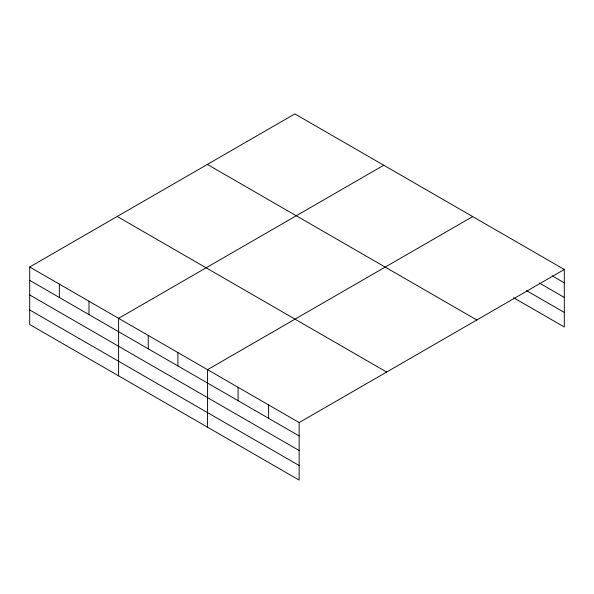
<?xml version="1.0" encoding="UTF-8"?>
<svg xmlns="http://www.w3.org/2000/svg" width="594" height="594" viewBox="0 0 594 594"><rect width="100%" height="100%" fill="white"/><g stroke="black" fill="none" stroke-linecap="round" stroke-linejoin="round"><path stroke-width="0.89" d="M564.3 269.476L294.854 113.907L29.7 266.996L29.7 324.524L299.146 480.093L299.146 422.557L564.3 269.476L564.3 327.004L513.669 297.772M383.769 165.243L118.614 318.332L118.614 375.861M472.69 216.58L207.536 369.668L207.536 427.197M552.249 275.898L564.3 282.863M539.389 283.048L564.3 297.431M526.529 290.629L564.3 312.437M207.351 164.427L476.796 319.995M117.204 216.476L386.649 372.044M29.7 266.996L299.146 422.557M29.7 280.375L299.146 435.944M29.7 294.951L299.146 450.512M29.7 309.957L299.146 465.518M268.614 404.93L268.614 418.31M238.075 387.295L238.075 400.683M177.896 352.554L177.896 365.941M148.255 335.439L148.255 348.827M88.981 301.217L88.981 314.605M59.341 284.11L59.341 297.49"/></g></svg>
